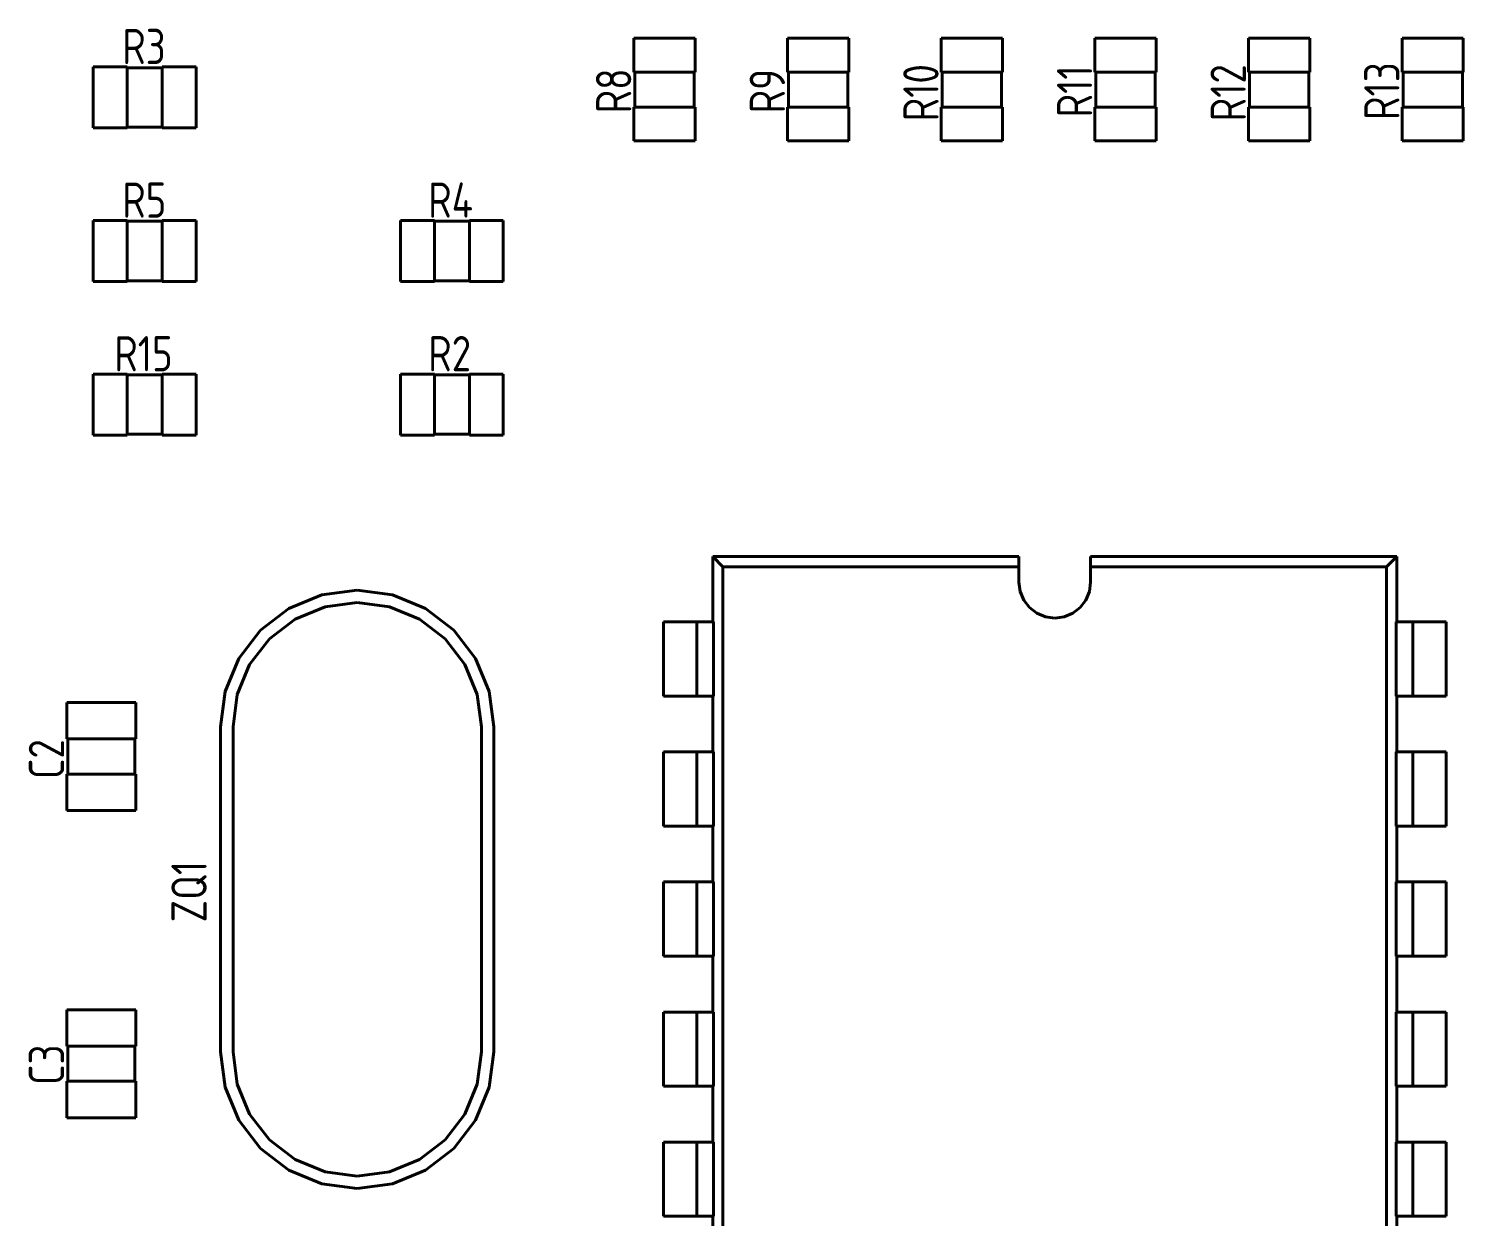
# Model space of a CAD drawing. Extents: x 193 to 1101, y 70 to 664.
# Drawn here: x 514 to 570, y 457.4 to 503.8 of the extents above; entities that cross this region are included whole.
import ezdxf

# ---------------------------------------------------------------- set-up
doc = ezdxf.new("R2010")
doc.units = 0
doc.header["$MEASUREMENT"] = 0
doc.layers.get('0').update_dxf_attribs({"linetype": 'CONTINUOUS'})
doc.layers.add('Основная', color=7, linetype='CONTINUOUS', lineweight=40)
doc.styles.add('GOST type A0', font='', dxfattribs={"oblique": 15, "height": 3.5})
doc.styles.get('GOST type A0').set_extended_font_data('GOST type A')

msp = doc.modelspace()

# ---------------------------------------------------------------- linework, layer by layer
at = {"layer": 'Основная'}
for p, q in [((539.986, 503.462), (537.598, 503.462)), ((537.598, 503.462), (537.598, 502.142)), ((537.598, 503.462), (539.986, 503.462)), ((537.598, 503.462), (537.598, 502.142)), ((539.986, 503.462), (537.598, 503.462)), ((537.598, 503.462), (537.598, 502.142)), ((537.598, 503.462), (539.986, 503.462)), ((537.598, 503.462), (537.598, 502.142)), ((539.986, 502.142), (539.986, 503.462)), ((539.986, 503.462), (539.986, 502.142)), ((539.986, 502.142), (539.986, 503.462)), ((539.986, 503.462), (539.986, 502.142)), ((545.986, 503.462), (543.598, 503.462)), ((543.598, 503.462), (543.598, 502.142)), ((543.598, 502.142), (543.598, 503.462)), ((545.986, 503.462), (543.598, 503.462)), ((545.986, 503.462), (543.598, 503.462)), ((543.598, 503.462), (543.598, 502.142)), ((543.598, 502.142), (543.598, 503.462)), ((545.986, 503.462), (543.598, 503.462)), ((545.986, 502.142), (545.986, 503.462)), ((545.986, 502.142), (545.986, 503.462)), ((545.986, 502.142), (545.986, 503.462)), ((545.986, 502.142), (545.986, 503.462)), ((551.986, 503.462), (549.598, 503.462)), ((549.598, 503.462), (549.598, 502.142)), ((549.598, 503.462), (551.986, 503.462)), ((549.598, 503.462), (549.598, 502.142)), ((551.986, 503.462), (549.598, 503.462)), ((549.598, 503.462), (549.598, 502.142)), ((549.598, 503.462), (551.986, 503.462)), ((549.598, 503.462), (549.598, 502.142)), ((551.986, 502.142), (551.986, 503.462)), ((551.986, 503.462), (551.986, 502.142)), ((551.986, 502.142), (551.986, 503.462)), ((551.986, 503.462), (551.986, 502.142)), ((557.986, 503.462), (555.598, 503.462)), ((555.598, 503.462), (555.598, 502.142)), ((555.598, 503.462), (557.986, 503.462)), ((555.598, 503.462), (555.598, 502.142)), ((557.986, 503.462), (555.598, 503.462)), ((555.598, 503.462), (555.598, 502.142)), ((555.598, 503.462), (557.986, 503.462)), ((555.598, 503.462), (555.598, 502.142)), ((557.986, 502.142), (557.986, 503.462)), ((557.986, 503.462), (557.986, 502.142)), ((557.986, 502.142), (557.986, 503.462)), ((557.986, 503.462), (557.986, 502.142)), ((563.986, 503.462), (561.598, 503.462)), ((561.598, 503.462), (561.598, 502.142)), ((561.598, 503.462), (563.986, 503.462)), ((561.598, 503.462), (561.598, 502.142)), ((563.986, 503.462), (561.598, 503.462)), ((561.598, 503.462), (561.598, 502.142)), ((561.598, 503.462), (563.986, 503.462)), ((561.598, 503.462), (561.598, 502.142)), ((563.986, 502.142), (563.986, 503.462)), ((563.986, 503.462), (563.986, 502.142)), ((563.986, 502.142), (563.986, 503.462)), ((563.986, 503.462), (563.986, 502.142)), ((569.986, 503.462), (567.598, 503.462)), ((567.598, 503.462), (567.598, 502.142)), ((567.598, 502.142), (567.598, 503.462)), ((569.986, 503.462), (567.598, 503.462)), ((569.986, 503.462), (567.598, 503.462)), ((567.598, 503.462), (567.598, 502.142)), ((567.598, 502.142), (567.598, 503.462)), ((569.986, 503.462), (567.598, 503.462)), ((569.986, 502.142), (569.986, 503.462)), ((569.986, 502.142), (569.986, 503.462)), ((569.986, 502.142), (569.986, 503.462)), ((569.986, 502.142), (569.986, 503.462)), ((516.482, 502.346), (516.482, 499.958)), ((517.802, 502.346), (516.482, 502.346)), ((516.482, 499.958), (516.482, 502.346)), ((516.482, 502.346), (517.802, 502.346)), ((516.482, 502.346), (516.482, 499.958)), ((517.802, 502.346), (516.482, 502.346)), ((516.482, 499.958), (516.482, 502.346)), ((516.482, 502.346), (517.802, 502.346)), ((517.802, 502.312), (517.802, 502.346)), ((517.802, 499.958), (517.802, 502.346)), ((517.802, 502.312), (517.802, 502.346)), ((517.802, 499.958), (517.802, 502.346)), ((519.174, 502.312), (517.802, 502.312)), ((517.802, 502.312), (519.174, 502.312)), ((519.174, 502.312), (517.802, 502.312)), ((517.802, 502.312), (519.174, 502.312)), ((520.494, 502.346), (519.174, 502.346)), ((519.174, 502.346), (519.174, 502.312)), ((519.174, 499.958), (519.174, 502.346)), ((519.174, 502.346), (520.494, 502.346)), ((520.494, 502.346), (519.174, 502.346)), ((519.174, 502.346), (519.174, 502.312)), ((519.174, 499.958), (519.174, 502.346)), ((519.174, 502.346), (520.494, 502.346)), ((520.494, 499.958), (520.494, 502.346)), ((520.494, 499.958), (520.494, 502.346)), ((520.494, 499.958), (520.494, 502.346)), ((520.494, 499.958), (520.494, 502.346)), ((537.598, 502.142), (537.632, 502.142)), ((537.598, 502.142), (539.986, 502.142)), ((537.598, 502.142), (537.632, 502.142)), ((537.598, 502.142), (539.986, 502.142)), ((537.632, 502.142), (537.632, 500.77)), ((537.632, 502.142), (537.632, 500.77)), ((537.632, 502.142), (537.632, 500.77)), ((537.632, 502.142), (537.632, 500.77)), ((539.952, 500.77), (539.952, 502.142)), ((539.952, 502.142), (539.986, 502.142)), ((539.952, 502.142), (539.952, 500.77)), ((539.952, 500.77), (539.952, 502.142)), ((539.952, 502.142), (539.986, 502.142)), ((539.952, 502.142), (539.952, 500.77)), ((543.598, 502.142), (543.632, 502.142)), ((545.986, 502.142), (543.598, 502.142)), ((543.598, 502.142), (543.632, 502.142)), ((545.986, 502.142), (543.598, 502.142)), ((543.632, 502.142), (543.632, 500.77)), ((543.632, 500.77), (543.632, 502.142)), ((543.632, 502.142), (543.632, 500.77)), ((543.632, 500.77), (543.632, 502.142)), ((545.952, 500.77), (545.952, 502.142)), ((545.952, 502.142), (545.986, 502.142)), ((545.952, 500.77), (545.952, 502.142)), ((545.952, 500.77), (545.952, 502.142)), ((545.952, 502.142), (545.986, 502.142)), ((545.952, 500.77), (545.952, 502.142)), ((549.598, 502.142), (549.632, 502.142)), ((549.598, 502.142), (551.986, 502.142)), ((549.598, 502.142), (549.632, 502.142)), ((549.598, 502.142), (551.986, 502.142)), ((549.632, 502.142), (549.632, 500.77)), ((549.632, 502.142), (549.632, 500.77)), ((549.632, 502.142), (549.632, 500.77)), ((549.632, 502.142), (549.632, 500.77)), ((551.952, 500.77), (551.952, 502.142)), ((551.952, 502.142), (551.986, 502.142)), ((551.952, 502.142), (551.952, 500.77)), ((551.952, 500.77), (551.952, 502.142)), ((551.952, 502.142), (551.986, 502.142)), ((551.952, 502.142), (551.952, 500.77)), ((555.598, 502.142), (555.632, 502.142)), ((555.598, 502.142), (557.986, 502.142)), ((555.598, 502.142), (555.632, 502.142)), ((555.598, 502.142), (557.986, 502.142)), ((555.632, 502.142), (555.632, 500.77)), ((555.632, 502.142), (555.632, 500.77)), ((555.632, 502.142), (555.632, 500.77)), ((555.632, 502.142), (555.632, 500.77)), ((557.952, 500.77), (557.952, 502.142)), ((557.952, 502.142), (557.986, 502.142)), ((557.952, 502.142), (557.952, 500.77)), ((557.952, 500.77), (557.952, 502.142)), ((557.952, 502.142), (557.986, 502.142)), ((557.952, 502.142), (557.952, 500.77)), ((561.598, 502.142), (561.632, 502.142)), ((561.598, 502.142), (563.986, 502.142)), ((561.598, 502.142), (561.632, 502.142)), ((561.598, 502.142), (563.986, 502.142)), ((561.632, 502.142), (561.632, 500.77)), ((561.632, 502.142), (561.632, 500.77)), ((561.632, 502.142), (561.632, 500.77)), ((561.632, 502.142), (561.632, 500.77)), ((563.952, 500.77), (563.952, 502.142)), ((563.952, 502.142), (563.986, 502.142)), ((563.952, 502.142), (563.952, 500.77)), ((563.952, 500.77), (563.952, 502.142)), ((563.952, 502.142), (563.986, 502.142)), ((563.952, 502.142), (563.952, 500.77)), ((567.598, 502.142), (567.632, 502.142)), ((569.986, 502.142), (567.598, 502.142)), ((567.598, 502.142), (567.632, 502.142)), ((569.986, 502.142), (567.598, 502.142)), ((567.632, 502.142), (567.632, 500.77)), ((567.632, 500.77), (567.632, 502.142)), ((567.632, 502.142), (567.632, 500.77)), ((567.632, 500.77), (567.632, 502.142)), ((569.952, 500.77), (569.952, 502.142)), ((569.952, 502.142), (569.986, 502.142)), ((569.952, 500.77), (569.952, 502.142)), ((569.952, 500.77), (569.952, 502.142)), ((569.952, 502.142), (569.986, 502.142)), ((569.952, 500.77), (569.952, 502.142)), ((537.632, 500.77), (537.598, 500.77)), ((537.598, 500.77), (537.598, 499.45)), ((537.598, 500.77), (539.986, 500.77)), ((537.598, 500.77), (537.598, 499.45)), ((537.632, 500.77), (537.598, 500.77)), ((537.598, 500.77), (537.598, 499.45)), ((537.598, 500.77), (539.986, 500.77)), ((537.598, 500.77), (537.598, 499.45)), ((539.986, 500.77), (539.952, 500.77)), ((539.986, 500.77), (539.952, 500.77)), ((539.986, 499.45), (539.986, 500.77)), ((539.986, 500.77), (539.986, 499.45)), ((539.986, 499.45), (539.986, 500.77)), ((539.986, 500.77), (539.986, 499.45)), ((543.632, 500.77), (543.598, 500.77)), ((543.598, 500.77), (543.598, 499.45)), ((543.598, 499.45), (543.598, 500.77)), ((545.986, 500.77), (543.598, 500.77)), ((543.632, 500.77), (543.598, 500.77)), ((543.598, 500.77), (543.598, 499.45)), ((543.598, 499.45), (543.598, 500.77)), ((545.986, 500.77), (543.598, 500.77)), ((545.986, 500.77), (545.952, 500.77)), ((545.986, 500.77), (545.952, 500.77)), ((545.986, 499.45), (545.986, 500.77)), ((545.986, 499.45), (545.986, 500.77)), ((545.986, 499.45), (545.986, 500.77)), ((545.986, 499.45), (545.986, 500.77)), ((549.632, 500.77), (549.598, 500.77)), ((549.598, 500.77), (549.598, 499.45)), ((549.598, 500.77), (551.986, 500.77)), ((549.598, 500.77), (549.598, 499.45)), ((549.632, 500.77), (549.598, 500.77)), ((549.598, 500.77), (549.598, 499.45)), ((549.598, 500.77), (551.986, 500.77)), ((549.598, 500.77), (549.598, 499.45)), ((551.986, 500.77), (551.952, 500.77)), ((551.986, 500.77), (551.952, 500.77)), ((551.986, 499.45), (551.986, 500.77)), ((551.986, 500.77), (551.986, 499.45)), ((551.986, 499.45), (551.986, 500.77)), ((551.986, 500.77), (551.986, 499.45)), ((555.632, 500.77), (555.598, 500.77)), ((555.598, 500.77), (555.598, 499.45)), ((555.598, 500.77), (557.986, 500.77)), ((555.598, 500.77), (555.598, 499.45)), ((555.632, 500.77), (555.598, 500.77)), ((555.598, 500.77), (555.598, 499.45)), ((555.598, 500.77), (557.986, 500.77)), ((555.598, 500.77), (555.598, 499.45)), ((557.986, 500.77), (557.952, 500.77)), ((557.986, 500.77), (557.952, 500.77)), ((557.986, 499.45), (557.986, 500.77)), ((557.986, 500.77), (557.986, 499.45)), ((557.986, 499.45), (557.986, 500.77)), ((557.986, 500.77), (557.986, 499.45)), ((561.632, 500.77), (561.598, 500.77)), ((561.598, 500.77), (561.598, 499.45)), ((561.598, 500.77), (563.986, 500.77)), ((561.598, 500.77), (561.598, 499.45)), ((561.632, 500.77), (561.598, 500.77)), ((561.598, 500.77), (561.598, 499.45)), ((561.598, 500.77), (563.986, 500.77)), ((561.598, 500.77), (561.598, 499.45)), ((563.986, 500.77), (563.952, 500.77)), ((563.986, 500.77), (563.952, 500.77)), ((563.986, 499.45), (563.986, 500.77)), ((563.986, 500.77), (563.986, 499.45)), ((563.986, 499.45), (563.986, 500.77)), ((563.986, 500.77), (563.986, 499.45)), ((567.632, 500.77), (567.598, 500.77)), ((567.598, 500.77), (567.598, 499.45)), ((567.598, 499.45), (567.598, 500.77)), ((569.986, 500.77), (567.598, 500.77)), ((567.632, 500.77), (567.598, 500.77)), ((567.598, 500.77), (567.598, 499.45)), ((567.598, 499.45), (567.598, 500.77)), ((569.986, 500.77), (567.598, 500.77)), ((569.986, 500.77), (569.952, 500.77)), ((569.986, 500.77), (569.952, 500.77)), ((569.986, 499.45), (569.986, 500.77)), ((569.986, 499.45), (569.986, 500.77)), ((569.986, 499.45), (569.986, 500.77)), ((569.986, 499.45), (569.986, 500.77)), ((516.482, 499.958), (517.802, 499.958)), ((516.482, 499.958), (517.802, 499.958)), ((516.482, 499.958), (517.802, 499.958)), ((516.482, 499.958), (517.802, 499.958)), ((517.802, 499.958), (517.802, 499.992)), ((517.802, 499.992), (519.174, 499.992)), ((517.802, 499.992), (519.174, 499.992)), ((517.802, 499.958), (517.802, 499.992)), ((517.802, 499.992), (519.174, 499.992)), ((517.802, 499.992), (519.174, 499.992)), ((519.174, 499.992), (519.174, 499.958)), ((519.174, 499.992), (519.174, 499.958)), ((519.174, 499.958), (520.494, 499.958)), ((519.174, 499.958), (520.494, 499.958)), ((519.174, 499.958), (520.494, 499.958)), ((519.174, 499.958), (520.494, 499.958)), ((537.598, 499.45), (539.986, 499.45)), ((537.598, 499.45), (539.986, 499.45)), ((537.598, 499.45), (539.986, 499.45)), ((537.598, 499.45), (539.986, 499.45)), ((543.598, 499.45), (545.986, 499.45)), ((545.986, 499.45), (543.598, 499.45)), ((543.598, 499.45), (545.986, 499.45)), ((545.986, 499.45), (543.598, 499.45)), ((549.598, 499.45), (551.986, 499.45)), ((549.598, 499.45), (551.986, 499.45)), ((549.598, 499.45), (551.986, 499.45)), ((549.598, 499.45), (551.986, 499.45)), ((555.598, 499.45), (557.986, 499.45)), ((555.598, 499.45), (557.986, 499.45)), ((555.598, 499.45), (557.986, 499.45)), ((555.598, 499.45), (557.986, 499.45)), ((561.598, 499.45), (563.986, 499.45)), ((561.598, 499.45), (563.986, 499.45)), ((561.598, 499.45), (563.986, 499.45)), ((561.598, 499.45), (563.986, 499.45)), ((567.598, 499.45), (569.986, 499.45)), ((569.986, 499.45), (567.598, 499.45)), ((567.598, 499.45), (569.986, 499.45)), ((569.986, 499.45), (567.598, 499.45)), ((516.482, 496.346), (516.482, 493.958)), ((517.802, 496.346), (516.482, 496.346)), ((516.482, 493.958), (516.482, 496.346)), ((516.482, 496.346), (517.802, 496.346)), ((516.482, 496.346), (516.482, 493.958)), ((517.802, 496.346), (516.482, 496.346)), ((516.482, 493.958), (516.482, 496.346)), ((516.482, 496.346), (517.802, 496.346)), ((517.802, 496.312), (517.802, 496.346)), ((517.802, 493.958), (517.802, 496.346)), ((517.802, 496.312), (517.802, 496.346)), ((517.802, 493.958), (517.802, 496.346)), ((519.174, 496.312), (517.802, 496.312)), ((517.802, 496.312), (519.174, 496.312)), ((519.174, 496.312), (517.802, 496.312)), ((517.802, 496.312), (519.174, 496.312)), ((520.494, 496.346), (519.174, 496.346)), ((519.174, 496.346), (519.174, 496.312)), ((519.174, 493.958), (519.174, 496.346)), ((519.174, 496.346), (520.494, 496.346)), ((520.494, 496.346), (519.174, 496.346)), ((519.174, 496.346), (519.174, 496.312)), ((519.174, 493.958), (519.174, 496.346)), ((519.174, 496.346), (520.494, 496.346)), ((520.494, 493.958), (520.494, 496.346)), ((520.494, 493.958), (520.494, 496.346)), ((520.494, 493.958), (520.494, 496.346)), ((520.494, 493.958), (520.494, 496.346)), ((528.482, 496.346), (528.482, 493.958)), ((529.802, 496.346), (528.482, 496.346)), ((528.482, 493.958), (528.482, 496.346)), ((528.482, 496.346), (529.802, 496.346)), ((528.482, 496.346), (528.482, 493.958)), ((529.802, 496.346), (528.482, 496.346)), ((528.482, 493.958), (528.482, 496.346)), ((528.482, 496.346), (529.802, 496.346)), ((529.802, 496.312), (529.802, 496.346)), ((529.802, 493.958), (529.802, 496.346)), ((529.802, 496.312), (529.802, 496.346)), ((529.802, 493.958), (529.802, 496.346)), ((531.174, 496.312), (529.802, 496.312)), ((529.802, 496.312), (531.174, 496.312)), ((531.174, 496.312), (529.802, 496.312)), ((529.802, 496.312), (531.174, 496.312)), ((532.494, 496.346), (531.174, 496.346)), ((531.174, 496.346), (531.174, 496.312)), ((531.174, 493.958), (531.174, 496.346)), ((531.174, 496.346), (532.494, 496.346)), ((532.494, 496.346), (531.174, 496.346)), ((531.174, 496.346), (531.174, 496.312)), ((531.174, 493.958), (531.174, 496.346)), ((531.174, 496.346), (532.494, 496.346)), ((532.494, 493.958), (532.494, 496.346)), ((532.494, 493.958), (532.494, 496.346)), ((532.494, 493.958), (532.494, 496.346)), ((532.494, 493.958), (532.494, 496.346)), ((516.482, 493.958), (517.802, 493.958)), ((516.482, 493.958), (517.802, 493.958)), ((516.482, 493.958), (517.802, 493.958)), ((516.482, 493.958), (517.802, 493.958)), ((517.802, 493.958), (517.802, 493.992)), ((517.802, 493.992), (519.174, 493.992)), ((517.802, 493.992), (519.174, 493.992)), ((517.802, 493.958), (517.802, 493.992)), ((517.802, 493.992), (519.174, 493.992)), ((517.802, 493.992), (519.174, 493.992)), ((519.174, 493.992), (519.174, 493.958)), ((519.174, 493.992), (519.174, 493.958)), ((519.174, 493.958), (520.494, 493.958)), ((519.174, 493.958), (520.494, 493.958)), ((519.174, 493.958), (520.494, 493.958)), ((519.174, 493.958), (520.494, 493.958)), ((528.482, 493.958), (529.802, 493.958)), ((528.482, 493.958), (529.802, 493.958)), ((528.482, 493.958), (529.802, 493.958)), ((528.482, 493.958), (529.802, 493.958)), ((529.802, 493.958), (529.802, 493.992)), ((529.802, 493.992), (531.174, 493.992)), ((529.802, 493.992), (531.174, 493.992)), ((529.802, 493.958), (529.802, 493.992)), ((529.802, 493.992), (531.174, 493.992)), ((529.802, 493.992), (531.174, 493.992)), ((531.174, 493.992), (531.174, 493.958)), ((531.174, 493.992), (531.174, 493.958)), ((531.174, 493.958), (532.494, 493.958)), ((531.174, 493.958), (532.494, 493.958)), ((531.174, 493.958), (532.494, 493.958)), ((531.174, 493.958), (532.494, 493.958)), ((517.802, 490.346), (516.482, 490.346)), ((516.482, 490.346), (516.482, 487.958)), ((516.482, 490.346), (516.482, 487.958)), ((517.802, 490.346), (516.482, 490.346)), ((517.802, 490.346), (516.482, 490.346)), ((516.482, 490.346), (516.482, 487.958)), ((516.482, 490.346), (516.482, 487.958)), ((517.802, 490.346), (516.482, 490.346)), ((517.802, 490.312), (517.802, 490.346)), ((517.802, 490.346), (517.802, 487.958)), ((517.802, 490.312), (517.802, 490.346)), ((517.802, 490.346), (517.802, 487.958)), ((519.174, 490.312), (517.802, 490.312)), ((519.174, 490.312), (517.802, 490.312)), ((519.174, 490.312), (517.802, 490.312)), ((519.174, 490.312), (517.802, 490.312)), ((520.494, 490.346), (519.174, 490.346)), ((519.174, 490.346), (519.174, 490.312)), ((519.174, 490.346), (519.174, 487.958)), ((520.494, 490.346), (519.174, 490.346)), ((520.494, 490.346), (519.174, 490.346)), ((519.174, 490.346), (519.174, 490.312)), ((519.174, 490.346), (519.174, 487.958)), ((520.494, 490.346), (519.174, 490.346)), ((520.494, 487.958), (520.494, 490.346)), ((520.494, 490.346), (520.494, 487.958)), ((520.494, 487.958), (520.494, 490.346)), ((520.494, 490.346), (520.494, 487.958)), ((528.482, 490.346), (528.482, 487.958)), ((529.802, 490.346), (528.482, 490.346)), ((528.482, 487.958), (528.482, 490.346)), ((528.482, 490.346), (529.802, 490.346)), ((528.482, 490.346), (528.482, 487.958)), ((529.802, 490.346), (528.482, 490.346)), ((528.482, 487.958), (528.482, 490.346)), ((528.482, 490.346), (529.802, 490.346)), ((529.802, 490.312), (529.802, 490.346)), ((529.802, 487.958), (529.802, 490.346)), ((529.802, 490.312), (529.802, 490.346)), ((529.802, 487.958), (529.802, 490.346)), ((531.174, 490.312), (529.802, 490.312)), ((529.802, 490.312), (531.174, 490.312)), ((531.174, 490.312), (529.802, 490.312)), ((529.802, 490.312), (531.174, 490.312)), ((532.494, 490.346), (531.174, 490.346)), ((531.174, 490.346), (531.174, 490.312)), ((531.174, 487.958), (531.174, 490.346)), ((531.174, 490.346), (532.494, 490.346)), ((532.494, 490.346), (531.174, 490.346)), ((531.174, 490.346), (531.174, 490.312)), ((531.174, 487.958), (531.174, 490.346)), ((531.174, 490.346), (532.494, 490.346)), ((532.494, 487.958), (532.494, 490.346)), ((532.494, 487.958), (532.494, 490.346)), ((532.494, 487.958), (532.494, 490.346)), ((532.494, 487.958), (532.494, 490.346)), ((516.482, 487.958), (517.802, 487.958)), ((517.802, 487.958), (516.482, 487.958)), ((516.482, 487.958), (517.802, 487.958)), ((517.802, 487.958), (516.482, 487.958)), ((517.802, 487.958), (517.802, 487.992)), ((517.802, 487.992), (519.174, 487.992)), ((519.174, 487.992), (517.802, 487.992)), ((517.802, 487.958), (517.802, 487.992)), ((517.802, 487.992), (519.174, 487.992)), ((519.174, 487.992), (517.802, 487.992)), ((519.174, 487.992), (519.174, 487.958)), ((519.174, 487.992), (519.174, 487.958)), ((519.174, 487.958), (520.494, 487.958)), ((520.494, 487.958), (519.174, 487.958)), ((519.174, 487.958), (520.494, 487.958)), ((520.494, 487.958), (519.174, 487.958)), ((528.482, 487.958), (529.802, 487.958)), ((528.482, 487.958), (529.802, 487.958)), ((528.482, 487.958), (529.802, 487.958)), ((528.482, 487.958), (529.802, 487.958)), ((529.802, 487.958), (529.802, 487.992)), ((529.802, 487.992), (531.174, 487.992)), ((529.802, 487.992), (531.174, 487.992)), ((529.802, 487.958), (529.802, 487.992)), ((529.802, 487.992), (531.174, 487.992)), ((529.802, 487.992), (531.174, 487.992)), ((531.174, 487.992), (531.174, 487.958)), ((531.174, 487.992), (531.174, 487.958)), ((531.174, 487.958), (532.494, 487.958)), ((531.174, 487.958), (532.494, 487.958)), ((531.174, 487.958), (532.494, 487.958)), ((531.174, 487.958), (532.494, 487.958)), ((552.632, 483.216), (540.672, 483.216)), ((540.672, 483.216), (540.672, 480.666)), ((540.672, 480.666), (540.672, 483.216)), ((540.672, 483.216), (541.072, 482.816)), ((540.672, 483.216), (552.632, 483.216)), ((552.632, 483.216), (540.672, 483.216)), ((540.672, 483.216), (540.672, 480.666)), ((540.672, 480.666), (540.672, 483.216)), ((540.672, 483.216), (541.072, 482.816)), ((540.672, 483.216), (552.632, 483.216)), ((552.632, 482.216), (552.632, 483.216)), ((552.632, 483.216), (552.632, 482.816)), ((552.632, 482.216), (552.632, 483.216)), ((552.632, 483.216), (552.632, 482.816)), ((567.392, 483.216), (555.432, 483.216)), ((555.432, 483.216), (555.432, 482.216)), ((555.432, 483.216), (555.432, 482.816)), ((555.432, 483.216), (567.392, 483.216)), ((567.392, 483.216), (555.432, 483.216)), ((555.432, 483.216), (555.432, 482.216)), ((555.432, 483.216), (555.432, 482.816)), ((555.432, 483.216), (567.392, 483.216)), ((566.992, 482.816), (567.392, 483.216)), ((566.992, 482.816), (567.392, 483.216)), ((567.392, 480.666), (567.392, 483.216)), ((567.392, 483.216), (567.392, 480.666)), ((567.392, 480.666), (567.392, 483.216)), ((567.392, 483.216), (567.392, 480.666)), ((541.072, 378.416), (541.072, 482.816)), ((541.072, 482.816), (552.632, 482.816)), ((541.072, 378.416), (541.072, 482.816)), ((541.072, 482.816), (552.632, 482.816)), ((552.632, 482.816), (552.632, 482.216)), ((552.632, 482.816), (552.632, 482.216)), ((555.432, 482.816), (555.432, 482.216)), ((555.432, 482.816), (566.992, 482.816)), ((555.432, 482.816), (555.432, 482.216)), ((555.432, 482.816), (566.992, 482.816)), ((566.992, 378.416), (566.992, 482.816)), ((566.992, 378.416), (566.992, 482.816)), ((526.79, 481.904), (525.408, 481.722)), ((525.408, 481.722), (526.79, 481.904)), ((526.79, 481.904), (525.408, 481.722)), ((525.408, 481.722), (526.79, 481.904)), ((528.172, 481.722), (526.79, 481.904)), ((528.172, 481.722), (526.79, 481.904)), ((528.172, 481.722), (526.79, 481.904)), ((528.172, 481.722), (526.79, 481.904)), ((552.68, 481.854), (552.632, 482.216)), ((552.632, 482.216), (552.68, 481.854)), ((552.68, 481.854), (552.632, 482.216)), ((552.632, 482.216), (552.68, 481.854)), ((552.82, 481.516), (552.68, 481.854)), ((552.68, 481.854), (552.82, 481.516)), ((552.82, 481.516), (552.68, 481.854)), ((552.68, 481.854), (552.82, 481.516)), ((555.384, 481.854), (555.244, 481.516)), ((555.244, 481.516), (555.384, 481.854)), ((555.384, 481.854), (555.244, 481.516)), ((555.244, 481.516), (555.384, 481.854)), ((555.432, 482.216), (555.384, 481.854)), ((555.384, 481.854), (555.432, 482.216)), ((555.432, 482.216), (555.384, 481.854)), ((555.384, 481.854), (555.432, 482.216)), ((525.408, 481.722), (524.122, 481.19)), ((524.122, 481.19), (525.408, 481.722)), ((525.408, 481.722), (524.122, 481.19)), ((524.122, 481.19), (525.408, 481.722)), ((525.534, 481.254), (526.79, 481.42)), ((525.534, 481.254), (526.79, 481.42)), ((528.046, 481.254), (526.79, 481.42)), ((528.046, 481.254), (526.79, 481.42)), ((529.458, 481.19), (528.172, 481.722)), ((529.458, 481.19), (528.172, 481.722)), ((529.458, 481.19), (528.172, 481.722)), ((529.458, 481.19), (528.172, 481.722)), ((553.042, 481.226), (552.82, 481.516)), ((552.82, 481.516), (553.042, 481.226)), ((553.042, 481.226), (552.82, 481.516)), ((552.82, 481.516), (553.042, 481.226)), ((555.244, 481.516), (555.022, 481.226)), ((555.022, 481.226), (555.244, 481.516)), ((555.244, 481.516), (555.022, 481.226)), ((555.022, 481.226), (555.244, 481.516)), ((524.122, 481.19), (523.016, 480.342)), ((523.016, 480.342), (524.122, 481.19)), ((524.122, 481.19), (523.016, 480.342)), ((523.016, 480.342), (524.122, 481.19)), ((523.36, 479.998), (524.364, 480.77)), ((523.36, 479.998), (524.364, 480.77)), ((524.364, 480.77), (525.534, 481.254)), ((524.364, 480.77), (525.534, 481.254)), ((529.216, 480.77), (528.046, 481.254)), ((529.216, 480.77), (528.046, 481.254)), ((530.22, 479.998), (529.216, 480.77)), ((530.22, 479.998), (529.216, 480.77)), ((530.564, 480.342), (529.458, 481.19)), ((530.564, 480.342), (529.458, 481.19)), ((530.564, 480.342), (529.458, 481.19)), ((530.564, 480.342), (529.458, 481.19)), ((553.332, 481.004), (553.042, 481.226)), ((553.042, 481.226), (553.332, 481.004)), ((553.332, 481.004), (553.042, 481.226)), ((553.042, 481.226), (553.332, 481.004)), ((553.67, 480.864), (553.332, 481.004)), ((553.332, 481.004), (553.67, 480.864)), ((553.67, 480.864), (553.332, 481.004)), ((553.332, 481.004), (553.67, 480.864)), ((554.032, 480.816), (553.67, 480.864)), ((553.67, 480.864), (554.032, 480.816)), ((554.032, 480.816), (553.67, 480.864)), ((553.67, 480.864), (554.032, 480.816)), ((554.394, 480.864), (554.032, 480.816)), ((554.032, 480.816), (554.394, 480.864)), ((554.394, 480.864), (554.032, 480.816)), ((554.032, 480.816), (554.394, 480.864)), ((554.732, 481.004), (554.394, 480.864)), ((554.394, 480.864), (554.732, 481.004)), ((554.732, 481.004), (554.394, 480.864)), ((554.394, 480.864), (554.732, 481.004)), ((555.022, 481.226), (554.732, 481.004)), ((554.732, 481.004), (555.022, 481.226)), ((555.022, 481.226), (554.732, 481.004)), ((554.732, 481.004), (555.022, 481.226)), ((523.016, 480.342), (522.168, 479.236)), ((522.168, 479.236), (523.016, 480.342)), ((523.016, 480.342), (522.168, 479.236)), ((522.168, 479.236), (523.016, 480.342)), ((531.412, 479.236), (530.564, 480.342)), ((531.412, 479.236), (530.564, 480.342)), ((531.412, 479.236), (530.564, 480.342)), ((531.412, 479.236), (530.564, 480.342)), ((540.672, 480.666), (538.746, 480.666)), ((538.746, 480.666), (538.746, 477.766)), ((538.746, 480.666), (538.79, 480.666)), ((538.746, 480.666), (538.746, 477.766)), ((540.672, 480.666), (538.746, 480.666)), ((538.746, 480.666), (538.746, 477.766)), ((538.746, 480.666), (538.79, 480.666)), ((538.746, 480.666), (538.746, 477.766)), ((538.79, 480.666), (538.92, 480.666)), ((538.79, 480.666), (538.92, 480.666)), ((538.92, 480.666), (539.128, 480.666)), ((538.92, 480.666), (539.128, 480.666)), ((539.128, 480.666), (539.396, 480.666)), ((539.128, 480.666), (539.396, 480.666)), ((539.396, 480.666), (539.71, 480.666)), ((539.396, 480.666), (539.71, 480.666)), ((539.71, 480.666), (540.046, 480.666)), ((539.71, 480.666), (540.046, 480.666)), ((540.046, 480.666), (540.698, 480.666)), ((540.046, 480.666), (540.046, 477.766)), ((540.046, 480.666), (540.698, 480.666)), ((540.046, 480.666), (540.046, 477.766)), ((540.698, 480.666), (540.698, 477.766)), ((540.698, 480.666), (540.698, 477.766)), ((567.366, 480.666), (568.018, 480.666)), ((567.366, 480.666), (567.366, 477.766)), ((567.366, 480.666), (568.018, 480.666)), ((567.366, 480.666), (567.366, 477.766)), ((569.318, 480.666), (567.392, 480.666)), ((569.318, 480.666), (567.392, 480.666)), ((568.018, 480.666), (568.354, 480.666)), ((568.018, 480.666), (568.018, 477.766)), ((568.018, 480.666), (568.354, 480.666)), ((568.018, 480.666), (568.018, 477.766)), ((568.354, 480.666), (568.668, 480.666)), ((568.354, 480.666), (568.668, 480.666)), ((568.668, 480.666), (568.938, 480.666)), ((568.668, 480.666), (568.938, 480.666)), ((568.938, 480.666), (569.144, 480.666)), ((568.938, 480.666), (569.144, 480.666)), ((569.144, 480.666), (569.274, 480.666)), ((569.144, 480.666), (569.274, 480.666)), ((569.274, 480.666), (569.318, 480.666)), ((569.274, 480.666), (569.318, 480.666)), ((569.318, 477.766), (569.318, 480.666)), ((569.318, 480.666), (569.318, 477.766)), ((569.318, 477.766), (569.318, 480.666)), ((569.318, 480.666), (569.318, 477.766)), ((522.588, 478.994), (523.36, 479.998)), ((522.588, 478.994), (523.36, 479.998)), ((530.992, 478.994), (530.22, 479.998)), ((530.992, 478.994), (530.22, 479.998)), ((522.168, 479.236), (521.636, 477.95)), ((521.636, 477.95), (522.168, 479.236)), ((522.168, 479.236), (521.636, 477.95)), ((521.636, 477.95), (522.168, 479.236)), ((531.944, 477.95), (531.412, 479.236)), ((531.944, 477.95), (531.412, 479.236)), ((531.944, 477.95), (531.412, 479.236)), ((531.944, 477.95), (531.412, 479.236)), ((522.104, 477.824), (522.588, 478.994)), ((522.104, 477.824), (522.588, 478.994)), ((531.476, 477.824), (530.992, 478.994)), ((531.476, 477.824), (530.992, 478.994)), ((521.636, 477.95), (521.454, 476.568)), ((521.454, 476.568), (521.636, 477.95)), ((521.636, 477.95), (521.454, 476.568)), ((521.454, 476.568), (521.636, 477.95)), ((532.126, 476.568), (531.944, 477.95)), ((532.126, 476.568), (531.944, 477.95)), ((532.126, 476.568), (531.944, 477.95)), ((532.126, 476.568), (531.944, 477.95)), ((518.138, 477.513), (515.446, 477.513)), ((515.446, 477.513), (515.446, 476.091)), ((515.446, 476.091), (515.446, 477.513)), ((515.446, 477.513), (518.138, 477.513)), ((518.138, 477.513), (515.446, 477.513)), ((515.446, 477.513), (515.446, 476.091)), ((515.446, 476.091), (515.446, 477.513)), ((515.446, 477.513), (518.138, 477.513)), ((518.138, 476.091), (518.138, 477.513)), ((518.138, 476.091), (518.138, 477.513)), ((518.138, 476.091), (518.138, 477.513)), ((518.138, 476.091), (518.138, 477.513)), ((521.938, 476.568), (522.104, 477.824)), ((521.938, 476.568), (522.104, 477.824)), ((531.642, 476.568), (531.476, 477.824)), ((531.642, 476.568), (531.476, 477.824)), ((538.746, 477.766), (540.672, 477.766)), ((538.746, 477.766), (538.79, 477.766)), ((538.746, 477.766), (540.672, 477.766)), ((538.746, 477.766), (538.79, 477.766)), ((538.79, 477.766), (538.92, 477.766)), ((538.79, 477.766), (538.92, 477.766)), ((538.92, 477.766), (539.128, 477.766)), ((538.92, 477.766), (539.128, 477.766)), ((539.128, 477.766), (539.396, 477.766)), ((539.128, 477.766), (539.396, 477.766)), ((539.396, 477.766), (539.71, 477.766)), ((539.396, 477.766), (539.71, 477.766)), ((539.71, 477.766), (540.046, 477.766)), ((539.71, 477.766), (540.046, 477.766)), ((540.046, 477.766), (540.698, 477.766)), ((540.046, 477.766), (540.698, 477.766)), ((540.672, 477.766), (540.672, 475.586)), ((540.672, 477.766), (540.672, 475.586)), ((540.672, 477.766), (540.672, 475.586)), ((540.672, 477.766), (540.672, 475.586)), ((567.366, 477.766), (568.018, 477.766)), ((567.366, 477.766), (568.018, 477.766)), ((567.392, 475.586), (567.392, 477.766)), ((567.392, 477.766), (569.318, 477.766)), ((567.392, 477.766), (567.392, 475.586)), ((567.392, 475.586), (567.392, 477.766)), ((567.392, 477.766), (569.318, 477.766)), ((567.392, 477.766), (567.392, 475.586)), ((568.018, 477.766), (568.354, 477.766)), ((568.018, 477.766), (568.354, 477.766)), ((568.354, 477.766), (568.668, 477.766)), ((568.354, 477.766), (568.668, 477.766)), ((568.668, 477.766), (568.938, 477.766)), ((568.668, 477.766), (568.938, 477.766)), ((568.938, 477.766), (569.144, 477.766)), ((568.938, 477.766), (569.144, 477.766)), ((569.144, 477.766), (569.274, 477.766)), ((569.144, 477.766), (569.274, 477.766)), ((569.274, 477.766), (569.318, 477.766)), ((569.274, 477.766), (569.318, 477.766)), ((521.454, 476.568), (521.454, 463.868)), ((521.454, 463.868), (521.454, 476.568)), ((521.454, 476.568), (521.454, 463.868)), ((521.454, 463.868), (521.454, 476.568)), ((521.938, 463.868), (521.938, 476.568)), ((521.938, 463.868), (521.938, 476.568)), ((531.642, 463.868), (531.642, 476.568)), ((531.642, 463.868), (531.642, 476.568)), ((532.126, 463.868), (532.126, 476.568)), ((532.126, 463.868), (532.126, 476.568)), ((532.126, 463.868), (532.126, 476.568)), ((532.126, 463.868), (532.126, 476.568)), ((515.446, 476.091), (515.484, 476.091)), ((515.446, 476.091), (518.138, 476.091)), ((515.446, 476.091), (515.484, 476.091)), ((515.446, 476.091), (518.138, 476.091)), ((515.484, 476.091), (515.484, 474.719)), ((515.484, 474.719), (515.484, 476.091)), ((515.484, 476.091), (515.484, 474.719)), ((515.484, 474.719), (515.484, 476.091)), ((518.1, 474.719), (518.1, 476.091)), ((518.1, 476.091), (518.138, 476.091)), ((518.1, 474.719), (518.1, 476.091)), ((518.1, 474.719), (518.1, 476.091)), ((518.1, 476.091), (518.138, 476.091)), ((518.1, 474.719), (518.1, 476.091)), ((540.672, 475.586), (538.746, 475.586)), ((538.746, 475.586), (538.746, 472.686)), ((538.746, 475.586), (538.79, 475.586)), ((538.746, 475.586), (538.746, 472.686)), ((540.672, 475.586), (538.746, 475.586)), ((538.746, 475.586), (538.746, 472.686)), ((538.746, 475.586), (538.79, 475.586)), ((538.746, 475.586), (538.746, 472.686)), ((538.79, 475.586), (538.92, 475.586)), ((538.79, 475.586), (538.92, 475.586)), ((538.92, 475.586), (539.128, 475.586)), ((538.92, 475.586), (539.128, 475.586)), ((539.128, 475.586), (539.396, 475.586)), ((539.128, 475.586), (539.396, 475.586)), ((539.396, 475.586), (539.71, 475.586)), ((539.396, 475.586), (539.71, 475.586)), ((539.71, 475.586), (540.046, 475.586)), ((539.71, 475.586), (540.046, 475.586)), ((540.046, 475.586), (540.698, 475.586)), ((540.046, 475.586), (540.046, 472.686)), ((540.046, 475.586), (540.698, 475.586)), ((540.046, 475.586), (540.046, 472.686)), ((540.698, 475.586), (540.698, 472.686)), ((540.698, 475.586), (540.698, 472.686)), ((567.366, 475.586), (568.018, 475.586)), ((567.366, 475.586), (567.366, 472.686)), ((567.366, 475.586), (568.018, 475.586)), ((567.366, 475.586), (567.366, 472.686)), ((569.318, 475.586), (567.392, 475.586)), ((569.318, 475.586), (567.392, 475.586)), ((568.018, 475.586), (568.354, 475.586)), ((568.018, 475.586), (568.018, 472.686)), ((568.018, 475.586), (568.354, 475.586)), ((568.018, 475.586), (568.018, 472.686)), ((568.354, 475.586), (568.668, 475.586)), ((568.354, 475.586), (568.668, 475.586)), ((568.668, 475.586), (568.938, 475.586)), ((568.668, 475.586), (568.938, 475.586)), ((568.938, 475.586), (569.144, 475.586)), ((568.938, 475.586), (569.144, 475.586)), ((569.144, 475.586), (569.274, 475.586)), ((569.144, 475.586), (569.274, 475.586)), ((569.274, 475.586), (569.318, 475.586)), ((569.274, 475.586), (569.318, 475.586)), ((569.318, 472.686), (569.318, 475.586)), ((569.318, 475.586), (569.318, 472.686)), ((569.318, 472.686), (569.318, 475.586)), ((569.318, 475.586), (569.318, 472.686)), ((515.484, 474.719), (515.446, 474.719)), ((515.446, 474.719), (515.446, 473.297)), ((515.446, 473.297), (515.446, 474.719)), ((515.446, 474.719), (518.138, 474.719)), ((515.484, 474.719), (515.446, 474.719)), ((515.446, 474.719), (515.446, 473.297)), ((515.446, 473.297), (515.446, 474.719)), ((515.446, 474.719), (518.138, 474.719)), ((518.138, 474.719), (518.1, 474.719)), ((518.138, 474.719), (518.1, 474.719)), ((518.138, 473.297), (518.138, 474.719)), ((518.138, 473.297), (518.138, 474.719)), ((518.138, 473.297), (518.138, 474.719)), ((518.138, 473.297), (518.138, 474.719)), ((515.446, 473.297), (518.138, 473.297)), ((515.446, 473.297), (518.138, 473.297)), ((515.446, 473.297), (518.138, 473.297)), ((515.446, 473.297), (518.138, 473.297)), ((538.746, 472.686), (540.672, 472.686)), ((538.746, 472.686), (538.79, 472.686)), ((538.746, 472.686), (540.672, 472.686)), ((538.746, 472.686), (538.79, 472.686)), ((538.79, 472.686), (538.92, 472.686)), ((538.79, 472.686), (538.92, 472.686)), ((538.92, 472.686), (539.128, 472.686)), ((538.92, 472.686), (539.128, 472.686)), ((539.128, 472.686), (539.396, 472.686)), ((539.128, 472.686), (539.396, 472.686)), ((539.396, 472.686), (539.71, 472.686)), ((539.396, 472.686), (539.71, 472.686)), ((539.71, 472.686), (540.046, 472.686)), ((539.71, 472.686), (540.046, 472.686)), ((540.046, 472.686), (540.698, 472.686)), ((540.046, 472.686), (540.698, 472.686)), ((540.672, 472.686), (540.672, 470.506)), ((540.672, 472.686), (540.672, 470.506)), ((540.672, 472.686), (540.672, 470.506)), ((540.672, 472.686), (540.672, 470.506)), ((567.366, 472.686), (568.018, 472.686)), ((567.366, 472.686), (568.018, 472.686)), ((567.392, 470.506), (567.392, 472.686)), ((567.392, 472.686), (569.318, 472.686)), ((567.392, 472.686), (567.392, 470.506)), ((567.392, 470.506), (567.392, 472.686)), ((567.392, 472.686), (569.318, 472.686)), ((567.392, 472.686), (567.392, 470.506)), ((568.018, 472.686), (568.354, 472.686)), ((568.018, 472.686), (568.354, 472.686)), ((568.354, 472.686), (568.668, 472.686)), ((568.354, 472.686), (568.668, 472.686)), ((568.668, 472.686), (568.938, 472.686)), ((568.668, 472.686), (568.938, 472.686)), ((568.938, 472.686), (569.144, 472.686)), ((568.938, 472.686), (569.144, 472.686)), ((569.144, 472.686), (569.274, 472.686)), ((569.144, 472.686), (569.274, 472.686)), ((569.274, 472.686), (569.318, 472.686)), ((569.274, 472.686), (569.318, 472.686)), ((540.672, 470.506), (538.746, 470.506)), ((538.746, 470.506), (538.746, 467.606)), ((538.746, 470.506), (538.79, 470.506)), ((538.746, 470.506), (538.746, 467.606)), ((540.672, 470.506), (538.746, 470.506)), ((538.746, 470.506), (538.746, 467.606)), ((538.746, 470.506), (538.79, 470.506)), ((538.746, 470.506), (538.746, 467.606)), ((538.79, 470.506), (538.92, 470.506)), ((538.79, 470.506), (538.92, 470.506)), ((538.92, 470.506), (539.128, 470.506)), ((538.92, 470.506), (539.128, 470.506)), ((539.128, 470.506), (539.396, 470.506)), ((539.128, 470.506), (539.396, 470.506)), ((539.396, 470.506), (539.71, 470.506)), ((539.396, 470.506), (539.71, 470.506)), ((539.71, 470.506), (540.046, 470.506)), ((539.71, 470.506), (540.046, 470.506)), ((540.046, 470.506), (540.698, 470.506)), ((540.046, 470.506), (540.046, 467.606)), ((540.046, 470.506), (540.698, 470.506)), ((540.046, 470.506), (540.046, 467.606)), ((540.698, 470.506), (540.698, 467.606)), ((540.698, 470.506), (540.698, 467.606)), ((567.366, 470.506), (568.018, 470.506)), ((567.366, 470.506), (567.366, 467.606)), ((567.366, 470.506), (568.018, 470.506)), ((567.366, 470.506), (567.366, 467.606)), ((569.318, 470.506), (567.392, 470.506)), ((569.318, 470.506), (567.392, 470.506)), ((568.018, 470.506), (568.354, 470.506)), ((568.018, 470.506), (568.018, 467.606)), ((568.018, 470.506), (568.354, 470.506)), ((568.018, 470.506), (568.018, 467.606)), ((568.354, 470.506), (568.668, 470.506)), ((568.354, 470.506), (568.668, 470.506)), ((568.668, 470.506), (568.938, 470.506)), ((568.668, 470.506), (568.938, 470.506)), ((568.938, 470.506), (569.144, 470.506)), ((568.938, 470.506), (569.144, 470.506)), ((569.144, 470.506), (569.274, 470.506)), ((569.144, 470.506), (569.274, 470.506)), ((569.274, 470.506), (569.318, 470.506)), ((569.274, 470.506), (569.318, 470.506)), ((569.318, 467.606), (569.318, 470.506)), ((569.318, 470.506), (569.318, 467.606)), ((569.318, 467.606), (569.318, 470.506)), ((569.318, 470.506), (569.318, 467.606)), ((538.746, 467.606), (540.672, 467.606)), ((538.746, 467.606), (538.79, 467.606)), ((538.746, 467.606), (540.672, 467.606)), ((538.746, 467.606), (538.79, 467.606)), ((538.79, 467.606), (538.92, 467.606)), ((538.79, 467.606), (538.92, 467.606)), ((538.92, 467.606), (539.128, 467.606)), ((538.92, 467.606), (539.128, 467.606)), ((539.128, 467.606), (539.396, 467.606)), ((539.128, 467.606), (539.396, 467.606)), ((539.396, 467.606), (539.71, 467.606)), ((539.396, 467.606), (539.71, 467.606)), ((539.71, 467.606), (540.046, 467.606)), ((539.71, 467.606), (540.046, 467.606)), ((540.046, 467.606), (540.698, 467.606)), ((540.046, 467.606), (540.698, 467.606)), ((540.672, 467.606), (540.672, 465.426)), ((540.672, 465.426), (540.672, 467.606)), ((540.672, 467.606), (540.672, 465.426)), ((540.672, 465.426), (540.672, 467.606)), ((567.366, 467.606), (568.018, 467.606)), ((567.366, 467.606), (568.018, 467.606)), ((567.392, 465.426), (567.392, 467.606)), ((567.392, 467.606), (569.318, 467.606)), ((567.392, 467.606), (567.392, 465.426)), ((567.392, 465.426), (567.392, 467.606)), ((567.392, 467.606), (569.318, 467.606)), ((567.392, 467.606), (567.392, 465.426)), ((568.018, 467.606), (568.354, 467.606)), ((568.018, 467.606), (568.354, 467.606)), ((568.354, 467.606), (568.668, 467.606)), ((568.354, 467.606), (568.668, 467.606)), ((568.668, 467.606), (568.938, 467.606)), ((568.668, 467.606), (568.938, 467.606)), ((568.938, 467.606), (569.144, 467.606)), ((568.938, 467.606), (569.144, 467.606)), ((569.144, 467.606), (569.274, 467.606)), ((569.144, 467.606), (569.274, 467.606)), ((569.274, 467.606), (569.318, 467.606)), ((569.274, 467.606), (569.318, 467.606)), ((518.138, 465.513), (515.446, 465.513)), ((515.446, 465.513), (515.446, 464.091)), ((518.138, 465.513), (515.446, 465.513)), ((515.446, 465.513), (515.446, 464.091)), ((518.138, 465.513), (515.446, 465.513)), ((515.446, 465.513), (515.446, 464.091)), ((518.138, 465.513), (515.446, 465.513)), ((515.446, 465.513), (515.446, 464.091)), ((518.138, 464.091), (518.138, 465.513)), ((518.138, 465.513), (518.138, 464.091)), ((518.138, 464.091), (518.138, 465.513)), ((518.138, 465.513), (518.138, 464.091)), ((540.672, 465.426), (538.746, 465.426)), ((538.746, 465.426), (538.746, 462.526)), ((538.746, 465.426), (538.79, 465.426)), ((538.746, 465.426), (538.746, 462.526)), ((540.672, 465.426), (538.746, 465.426)), ((538.746, 465.426), (538.746, 462.526)), ((538.746, 465.426), (538.79, 465.426)), ((538.746, 465.426), (538.746, 462.526)), ((538.79, 465.426), (538.92, 465.426)), ((538.79, 465.426), (538.92, 465.426)), ((538.92, 465.426), (539.128, 465.426)), ((538.92, 465.426), (539.128, 465.426)), ((539.128, 465.426), (539.396, 465.426)), ((539.128, 465.426), (539.396, 465.426)), ((539.396, 465.426), (539.71, 465.426)), ((539.396, 465.426), (539.71, 465.426)), ((539.71, 465.426), (540.046, 465.426)), ((539.71, 465.426), (540.046, 465.426)), ((540.046, 465.426), (540.698, 465.426)), ((540.046, 465.426), (540.046, 462.526)), ((540.046, 465.426), (540.698, 465.426)), ((540.046, 465.426), (540.046, 462.526)), ((540.698, 465.426), (540.698, 462.526)), ((540.698, 465.426), (540.698, 462.526)), ((567.366, 465.426), (568.018, 465.426)), ((567.366, 465.426), (567.366, 462.526)), ((567.366, 465.426), (568.018, 465.426)), ((567.366, 465.426), (567.366, 462.526)), ((569.318, 465.426), (567.392, 465.426)), ((569.318, 465.426), (567.392, 465.426)), ((568.018, 465.426), (568.354, 465.426)), ((568.018, 465.426), (568.018, 462.526)), ((568.018, 465.426), (568.354, 465.426)), ((568.018, 465.426), (568.018, 462.526)), ((568.354, 465.426), (568.668, 465.426)), ((568.354, 465.426), (568.668, 465.426)), ((568.668, 465.426), (568.938, 465.426)), ((568.668, 465.426), (568.938, 465.426)), ((568.938, 465.426), (569.144, 465.426)), ((568.938, 465.426), (569.144, 465.426)), ((569.144, 465.426), (569.274, 465.426)), ((569.144, 465.426), (569.274, 465.426)), ((569.274, 465.426), (569.318, 465.426)), ((569.274, 465.426), (569.318, 465.426)), ((569.318, 462.526), (569.318, 465.426)), ((569.318, 465.426), (569.318, 462.526)), ((569.318, 462.526), (569.318, 465.426)), ((569.318, 465.426), (569.318, 462.526)), ((515.446, 464.091), (515.484, 464.091)), ((518.138, 464.091), (515.446, 464.091)), ((515.446, 464.091), (515.484, 464.091)), ((518.138, 464.091), (515.446, 464.091)), ((515.484, 464.091), (515.484, 462.719)), ((515.484, 464.091), (515.484, 462.719)), ((515.484, 464.091), (515.484, 462.719)), ((515.484, 464.091), (515.484, 462.719)), ((518.1, 462.719), (518.1, 464.091)), ((518.1, 464.091), (518.138, 464.091)), ((518.1, 464.091), (518.1, 462.719)), ((518.1, 462.719), (518.1, 464.091)), ((518.1, 464.091), (518.138, 464.091)), ((518.1, 464.091), (518.1, 462.719)), ((521.454, 463.868), (521.636, 462.486)), ((521.636, 462.486), (521.454, 463.868)), ((521.454, 463.868), (521.636, 462.486)), ((521.636, 462.486), (521.454, 463.868)), ((522.104, 462.612), (521.938, 463.868)), ((522.104, 462.612), (521.938, 463.868)), ((531.476, 462.612), (531.642, 463.868)), ((531.476, 462.612), (531.642, 463.868)), ((531.944, 462.486), (532.126, 463.868)), ((531.944, 462.486), (532.126, 463.868)), ((531.944, 462.486), (532.126, 463.868)), ((531.944, 462.486), (532.126, 463.868)), ((515.484, 462.719), (515.446, 462.719)), ((515.446, 462.719), (515.446, 461.297)), ((518.138, 462.719), (515.446, 462.719)), ((515.446, 462.719), (515.446, 461.297)), ((515.484, 462.719), (515.446, 462.719)), ((515.446, 462.719), (515.446, 461.297)), ((518.138, 462.719), (515.446, 462.719)), ((515.446, 462.719), (515.446, 461.297)), ((518.138, 462.719), (518.1, 462.719)), ((518.138, 462.719), (518.1, 462.719)), ((518.138, 461.297), (518.138, 462.719)), ((518.138, 462.719), (518.138, 461.297)), ((518.138, 461.297), (518.138, 462.719)), ((518.138, 462.719), (518.138, 461.297)), ((521.636, 462.486), (522.168, 461.2)), ((522.168, 461.2), (521.636, 462.486)), ((521.636, 462.486), (522.168, 461.2)), ((522.168, 461.2), (521.636, 462.486)), ((522.588, 461.442), (522.104, 462.612)), ((522.588, 461.442), (522.104, 462.612)), ((530.992, 461.442), (531.476, 462.612)), ((530.992, 461.442), (531.476, 462.612)), ((531.412, 461.2), (531.944, 462.486)), ((531.412, 461.2), (531.944, 462.486)), ((531.412, 461.2), (531.944, 462.486)), ((531.412, 461.2), (531.944, 462.486)), ((538.746, 462.526), (540.672, 462.526)), ((538.746, 462.526), (538.79, 462.526)), ((538.746, 462.526), (540.672, 462.526)), ((538.746, 462.526), (538.79, 462.526)), ((538.79, 462.526), (538.92, 462.526)), ((538.79, 462.526), (538.92, 462.526)), ((538.92, 462.526), (539.128, 462.526)), ((538.92, 462.526), (539.128, 462.526)), ((539.128, 462.526), (539.396, 462.526)), ((539.128, 462.526), (539.396, 462.526)), ((539.396, 462.526), (539.71, 462.526)), ((539.396, 462.526), (539.71, 462.526)), ((539.71, 462.526), (540.046, 462.526)), ((539.71, 462.526), (540.046, 462.526)), ((540.046, 462.526), (540.698, 462.526)), ((540.046, 462.526), (540.698, 462.526)), ((540.672, 462.526), (540.672, 460.346)), ((540.672, 462.526), (540.672, 460.346)), ((540.672, 462.526), (540.672, 460.346)), ((540.672, 462.526), (540.672, 460.346)), ((567.366, 462.526), (568.018, 462.526)), ((567.366, 462.526), (568.018, 462.526)), ((567.392, 460.346), (567.392, 462.526)), ((567.392, 462.526), (569.318, 462.526)), ((567.392, 462.526), (567.392, 460.346)), ((567.392, 460.346), (567.392, 462.526)), ((567.392, 462.526), (569.318, 462.526)), ((567.392, 462.526), (567.392, 460.346)), ((568.018, 462.526), (568.354, 462.526)), ((568.018, 462.526), (568.354, 462.526)), ((568.354, 462.526), (568.668, 462.526)), ((568.354, 462.526), (568.668, 462.526)), ((568.668, 462.526), (568.938, 462.526)), ((568.668, 462.526), (568.938, 462.526)), ((568.938, 462.526), (569.144, 462.526)), ((568.938, 462.526), (569.144, 462.526)), ((569.144, 462.526), (569.274, 462.526)), ((569.144, 462.526), (569.274, 462.526)), ((569.274, 462.526), (569.318, 462.526)), ((569.274, 462.526), (569.318, 462.526)), ((515.446, 461.297), (518.138, 461.297)), ((518.138, 461.297), (515.446, 461.297)), ((515.446, 461.297), (518.138, 461.297)), ((518.138, 461.297), (515.446, 461.297)), ((522.168, 461.2), (523.016, 460.094)), ((523.016, 460.094), (522.168, 461.2)), ((522.168, 461.2), (523.016, 460.094)), ((523.016, 460.094), (522.168, 461.2)), ((523.36, 460.438), (522.588, 461.442)), ((523.36, 460.438), (522.588, 461.442)), ((530.22, 460.438), (530.992, 461.442)), ((530.22, 460.438), (530.992, 461.442)), ((530.564, 460.094), (531.412, 461.2)), ((530.564, 460.094), (531.412, 461.2)), ((530.564, 460.094), (531.412, 461.2)), ((530.564, 460.094), (531.412, 461.2)), ((523.016, 460.094), (524.122, 459.246)), ((524.122, 459.246), (523.016, 460.094)), ((523.016, 460.094), (524.122, 459.246)), ((524.122, 459.246), (523.016, 460.094)), ((524.364, 459.666), (523.36, 460.438)), ((524.364, 459.666), (523.36, 460.438)), ((529.216, 459.666), (530.22, 460.438)), ((529.216, 459.666), (530.22, 460.438)), ((529.458, 459.246), (530.564, 460.094)), ((529.458, 459.246), (530.564, 460.094)), ((529.458, 459.246), (530.564, 460.094)), ((529.458, 459.246), (530.564, 460.094)), ((540.672, 460.346), (538.746, 460.346)), ((538.746, 460.346), (538.746, 457.446)), ((538.746, 460.346), (538.79, 460.346)), ((538.746, 460.346), (538.746, 457.446)), ((540.672, 460.346), (538.746, 460.346)), ((538.746, 460.346), (538.746, 457.446)), ((538.746, 460.346), (538.79, 460.346)), ((538.746, 460.346), (538.746, 457.446)), ((538.79, 460.346), (538.92, 460.346)), ((538.79, 460.346), (538.92, 460.346)), ((538.92, 460.346), (539.128, 460.346)), ((538.92, 460.346), (539.128, 460.346)), ((539.128, 460.346), (539.396, 460.346)), ((539.128, 460.346), (539.396, 460.346)), ((539.396, 460.346), (539.71, 460.346)), ((539.396, 460.346), (539.71, 460.346)), ((539.71, 460.346), (540.046, 460.346)), ((539.71, 460.346), (540.046, 460.346)), ((540.046, 460.346), (540.698, 460.346)), ((540.046, 460.346), (540.046, 457.446)), ((540.046, 460.346), (540.698, 460.346)), ((540.046, 460.346), (540.046, 457.446)), ((540.698, 460.346), (540.698, 457.446)), ((540.698, 460.346), (540.698, 457.446)), ((567.366, 460.346), (568.018, 460.346)), ((567.366, 460.346), (567.366, 457.446)), ((567.366, 460.346), (568.018, 460.346)), ((567.366, 460.346), (567.366, 457.446)), ((569.318, 460.346), (567.392, 460.346)), ((569.318, 460.346), (567.392, 460.346)), ((568.018, 460.346), (568.354, 460.346)), ((568.018, 460.346), (568.018, 457.446)), ((568.018, 460.346), (568.354, 460.346)), ((568.018, 460.346), (568.018, 457.446)), ((568.354, 460.346), (568.668, 460.346)), ((568.354, 460.346), (568.668, 460.346)), ((568.668, 460.346), (568.938, 460.346)), ((568.668, 460.346), (568.938, 460.346)), ((568.938, 460.346), (569.144, 460.346)), ((568.938, 460.346), (569.144, 460.346)), ((569.144, 460.346), (569.274, 460.346)), ((569.144, 460.346), (569.274, 460.346)), ((569.274, 460.346), (569.318, 460.346)), ((569.274, 460.346), (569.318, 460.346)), ((569.318, 457.446), (569.318, 460.346)), ((569.318, 460.346), (569.318, 457.446)), ((569.318, 457.446), (569.318, 460.346)), ((569.318, 460.346), (569.318, 457.446)), ((525.534, 459.182), (524.364, 459.666)), ((525.534, 459.182), (524.364, 459.666)), ((528.046, 459.182), (529.216, 459.666)), ((528.046, 459.182), (529.216, 459.666)), ((524.122, 459.246), (525.408, 458.714)), ((525.408, 458.714), (524.122, 459.246)), ((524.122, 459.246), (525.408, 458.714)), ((525.408, 458.714), (524.122, 459.246)), ((526.79, 459.016), (525.534, 459.182)), ((526.79, 459.016), (525.534, 459.182)), ((526.79, 459.016), (528.046, 459.182)), ((526.79, 459.016), (528.046, 459.182)), ((528.172, 458.714), (529.458, 459.246)), ((528.172, 458.714), (529.458, 459.246)), ((528.172, 458.714), (529.458, 459.246)), ((528.172, 458.714), (529.458, 459.246)), ((525.408, 458.714), (526.79, 458.532)), ((526.79, 458.532), (525.408, 458.714)), ((525.408, 458.714), (526.79, 458.532)), ((526.79, 458.532), (525.408, 458.714)), ((526.79, 458.532), (528.172, 458.714)), ((526.79, 458.532), (528.172, 458.714)), ((526.79, 458.532), (528.172, 458.714)), ((526.79, 458.532), (528.172, 458.714)), ((538.746, 457.446), (538.79, 457.446)), ((538.746, 457.446), (538.79, 457.446)), ((538.79, 457.446), (538.92, 457.446)), ((538.79, 457.446), (538.92, 457.446)), ((538.92, 457.446), (539.128, 457.446)), ((538.92, 457.446), (539.128, 457.446)), ((539.128, 457.446), (539.396, 457.446)), ((539.128, 457.446), (539.396, 457.446)), ((539.396, 457.446), (539.71, 457.446)), ((539.396, 457.446), (539.71, 457.446)), ((539.71, 457.446), (540.046, 457.446)), ((539.71, 457.446), (540.046, 457.446)), ((540.046, 457.446), (540.698, 457.446)), ((540.046, 457.446), (540.698, 457.446)), ((540.672, 457.446), (540.672, 455.266)), ((540.672, 457.446), (540.672, 455.266)), ((567.366, 457.446), (568.018, 457.446)), ((567.366, 457.446), (568.018, 457.446)), ((567.392, 457.446), (567.392, 455.266)), ((567.392, 457.446), (567.392, 455.266)), ((568.018, 457.446), (568.354, 457.446)), ((568.018, 457.446), (568.354, 457.446)), ((568.354, 457.446), (568.668, 457.446)), ((568.354, 457.446), (568.668, 457.446)), ((568.668, 457.446), (568.938, 457.446)), ((568.668, 457.446), (568.938, 457.446)), ((568.938, 457.446), (569.144, 457.446)), ((568.938, 457.446), (569.144, 457.446)), ((569.144, 457.446), (569.274, 457.446)), ((569.144, 457.446), (569.274, 457.446)), ((569.274, 457.446), (569.318, 457.446)), ((569.274, 457.446), (569.318, 457.446))]:
    msp.add_line(p, q, dxfattribs=at)

# ---------------------------------------------------------------- texts
at = {"style": 'GOST type A0'}
for s, p in [('R3', (517.61, 502.451)), ('R5', (517.61, 496.451)), ('R4', (529.559, 496.451)), ('R15', (517.299, 490.45)), ('R2', (529.559, 490.451))]:
    msp.add_text(s, height=1.3796, dxfattribs=at).set_placement(p)
for s, p in [('R8', (537.494, 500.526)), ('R9', (543.494, 500.527)), ('R10', (549.494, 500.216)), ('R11', (555.494, 500.37)), ('R12', (561.494, 500.216)), ('R13', (567.494, 500.268)), ('C2', (515.342, 474.527)), ('ZQ1', (520.91, 468.926)), ('C3', (515.342, 462.578))]:
    msp.add_text(s, height=1.3796, rotation=90, dxfattribs=at).set_placement(p)

doc.saveas('drawing.dxf')
